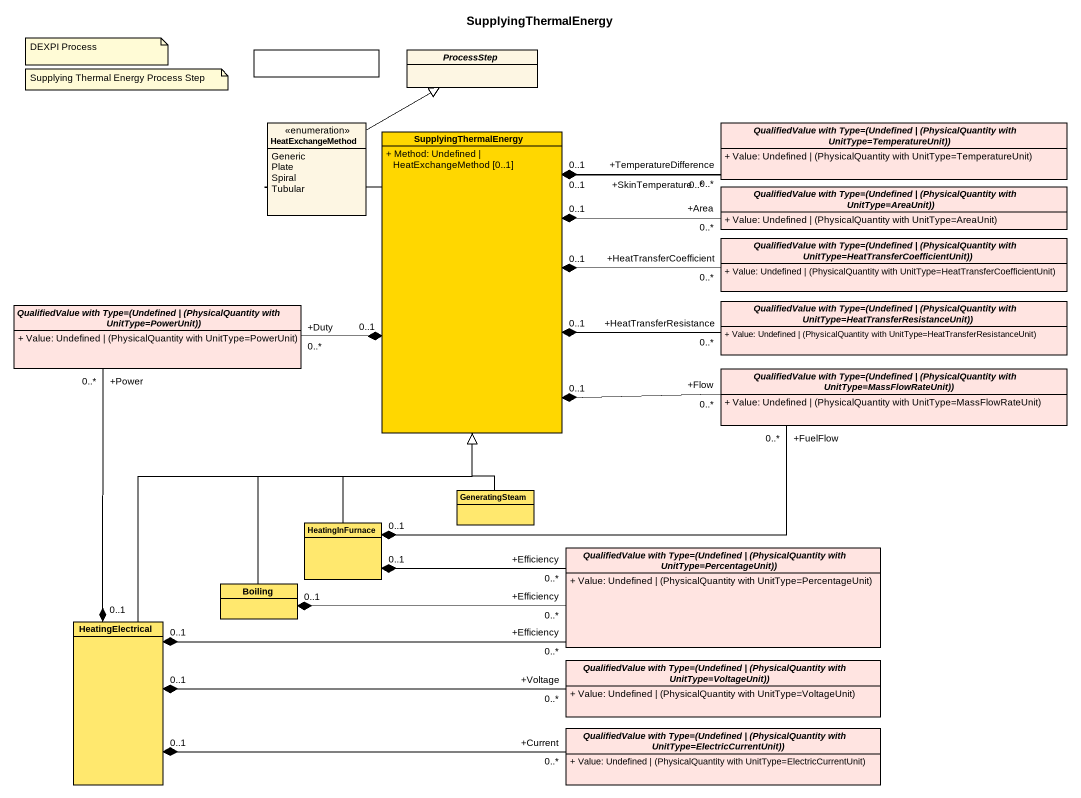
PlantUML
@startuml
title SupplyingThermalEnergy
allowmixing
hide circle
hide empty members
skinparam classAttributeIconSize 0
rectangle " " as rectangle1
abstract class ProcessStep
enum HeatExchangeMethod {
  Generic
  Plate
  Spiral
  Tubular
}
class SupplyingThermalEnergy #FFD700 {
  + Method: Undefined | HeatExchangeMethod [0..1]
}
abstract class "QualifiedValue with Type=(Undefined | (PhysicalQuantity with UnitType=TemperatureUnit))" as QualifiedValue_with_Type #FFE4E1 {
  {field} + Value: Undefined | (PhysicalQuantity with UnitType=TemperatureUnit)
}
abstract class "QualifiedValue with Type=(Undefined | (PhysicalQuantity with UnitType=AreaUnit))" as QualifiedValue_with_Type_2 #FFE4E1 {
  {field} + Value: Undefined | (PhysicalQuantity with UnitType=AreaUnit)
}
abstract class "QualifiedValue with Type=(Undefined | (PhysicalQuantity with UnitType=HeatTransferCoefficientUnit))" as QualifiedValue_with_Type_3 #FFE4E1 {
  {field} + Value: Undefined | (PhysicalQuantity with UnitType=HeatTransferCoefficientUnit)
}
abstract class "QualifiedValue with Type=(Undefined | (PhysicalQuantity with UnitType=PowerUnit))" as QualifiedValue_with_Type_4 #FFE4E1 {
  {field} + Value: Undefined | (PhysicalQuantity with UnitType=PowerUnit)
}
abstract class "QualifiedValue with Type=(Undefined | (PhysicalQuantity with UnitType=HeatTransferResistanceUnit))" as QualifiedValue_with_Type_5 #FFE4E1 {
  {field} + Value: Undefined | (PhysicalQuantity with UnitType=HeatTransferResistanceUnit)
}
abstract class "QualifiedValue with Type=(Undefined | (PhysicalQuantity with UnitType=MassFlowRateUnit))" as QualifiedValue_with_Type_6 #FFE4E1 {
  {field} + Value: Undefined | (PhysicalQuantity with UnitType=MassFlowRateUnit)
}
class GeneratingSteam #FFE86E
class HeatingInFurnace #FFE86E
abstract class "QualifiedValue with Type=(Undefined | (PhysicalQuantity with UnitType=PercentageUnit))" as QualifiedValue_with_Type_7 #FFE4E1 {
  {field} + Value: Undefined | (PhysicalQuantity with UnitType=PercentageUnit)
}
class Boiling #FFE86E
class HeatingElectrical #FFE86E
abstract class "QualifiedValue with Type=(Undefined | (PhysicalQuantity with UnitType=VoltageUnit))" as QualifiedValue_with_Type_8 #FFE4E1 {
  {field} + Value: Undefined | (PhysicalQuantity with UnitType=VoltageUnit)
}
abstract class "QualifiedValue with Type=(Undefined | (PhysicalQuantity with UnitType=ElectricCurrentUnit))" as QualifiedValue_with_Type_9 #FFE4E1 {
  {field} + Value: Undefined | (PhysicalQuantity with UnitType=ElectricCurrentUnit)
}
SupplyingThermalEnergy -up-|> ProcessStep
SupplyingThermalEnergy "0..1" *-right- "+TemperatureDifference\n0..*" QualifiedValue_with_Type
SupplyingThermalEnergy "0..1" *-right- "+SkinTemperature\n0..*" QualifiedValue_with_Type
SupplyingThermalEnergy "0..1" *-right- "+Area\n0..*" QualifiedValue_with_Type_2
SupplyingThermalEnergy "0..1" *-right- "+HeatTransferCoefficient\n0..*" QualifiedValue_with_Type_3
SupplyingThermalEnergy "0..1" *-left- "+Duty\n0..*" QualifiedValue_with_Type_4
SupplyingThermalEnergy "0..1" *-right- "+HeatTransferResistance\n0..*" QualifiedValue_with_Type_5
SupplyingThermalEnergy "0..1" *-right- "+Flow\n0..*" QualifiedValue_with_Type_6
GeneratingSteam -up-|> SupplyingThermalEnergy
HeatingInFurnace -up-|> SupplyingThermalEnergy
HeatingInFurnace "0..1" *-right- "+FuelFlow\n0..*" QualifiedValue_with_Type_6
HeatingInFurnace "0..1" *-right- "+Efficiency\n0..*" QualifiedValue_with_Type_7
Boiling -up-|> SupplyingThermalEnergy
Boiling "0..1" *-right- "+Efficiency\n0..*" QualifiedValue_with_Type_7
HeatingElectrical -up-|> SupplyingThermalEnergy
HeatingElectrical "0..1" *-up- "+Power\n0..*" QualifiedValue_with_Type_4
HeatingElectrical "0..1" *-right- "+Efficiency\n0..*" QualifiedValue_with_Type_7
HeatingElectrical "0..1" *-right- "+Voltage\n0..*" QualifiedValue_with_Type_8
HeatingElectrical "0..1" *-right- "+Current\n0..*" QualifiedValue_with_Type_9
note as N1
  DEXPI Process
end note
note as N2
  Supplying Thermal Energy Process Step
end note
@enduml
